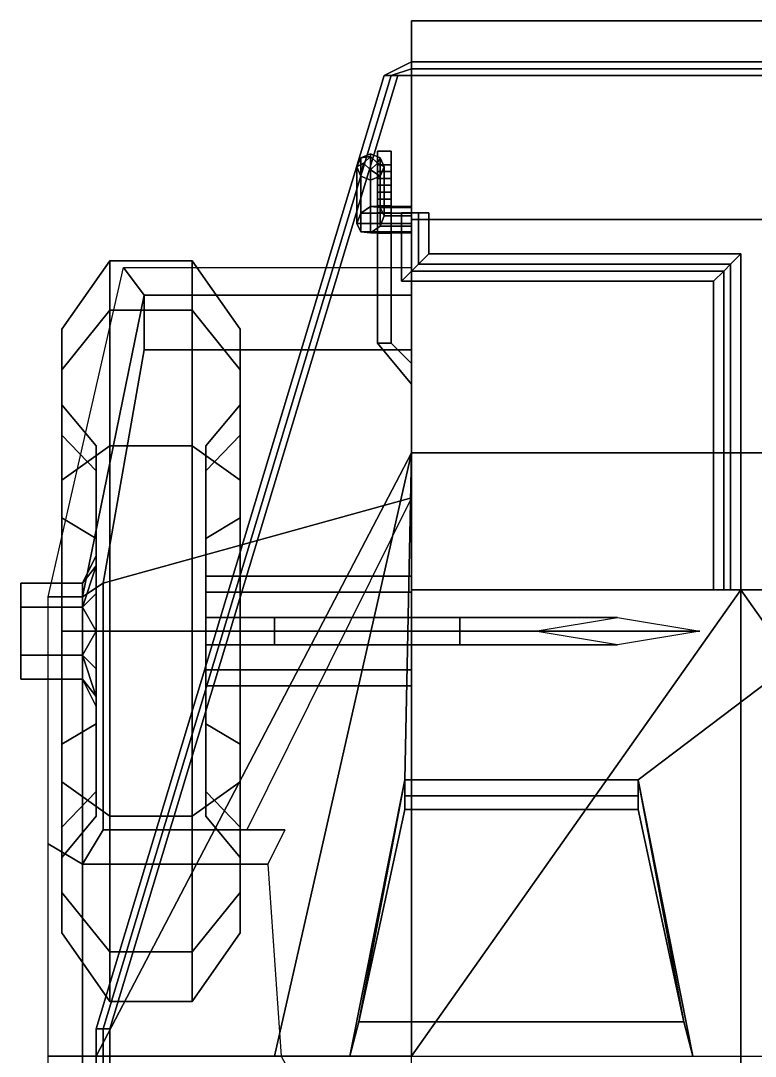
# Model space of a CAD drawing. Header units: millimetres. Extents: x -1.05 to 1.05, y -2.13 to 7.09.
# Drawn here: x -1.05 to 0.021, y 0.88 to 2.39 of the extents above; entities that cross this region are included whole.
import ezdxf

# ---------------------------------------------------------------- set-up
doc = ezdxf.new("R2010")
doc.units = ezdxf.units.MM
for name, color, linetype in [('f2', 6, 'Continuous'), ('HOOKS', 3, 'Continuous'), ('wheels', 2, 'Continuous')]:
    doc.layers.add(name, color=color, linetype=linetype)

msp = doc.modelspace()

# ---------------------------------------------------------------- linework, layer by layer
for points in [[(0.48, 2.39, 1.2), (0.48, 2.31, 0.87), (-0.48, 2.31, 0.87), (-0.48, 2.39, 1.2)], [(-0.48, 2.39, 1.2), (-0.48, 2.31, 0.87), (-0.48, 2.1, 0.47), (-0.48, 1.76, 1.41)], [(0.48, 1.76, 1.41), (0.48, 2.39, 1.2), (-0.48, 2.39, 1.2), (-0.48, 1.76, 1.41)], [(-0.51, 2.31, 1.49), (-0.52, 2.31, 1.5), (-0.48, 2.33, 1.5), (-0.48, 2.32, 1.49)], [(-0.52, 2.31, 1.5), (-0.51, 2.31, 1.51), (-0.48, 2.32, 1.51), (-0.48, 2.33, 1.5)], [(0.48, 2.32, 1.51), (0.48, 2.33, 1.5), (-0.48, 2.33, 1.5), (-0.48, 2.32, 1.51)], [(0.48, 2.33, 1.5), (0.48, 2.32, 1.49), (-0.48, 2.32, 1.49), (-0.48, 2.33, 1.5)], [(-0.5, 2.31, 1.5), (-0.51, 2.31, 1.49), (-0.48, 2.32, 1.49), (-0.48, 2.31, 1.5)], [(-0.51, 2.31, 1.51), (-0.5, 2.31, 1.5), (-0.48, 2.31, 1.5), (-0.48, 2.32, 1.51)], [(0.48, 2.31, 1.5), (0.48, 2.32, 1.51), (-0.48, 2.32, 1.51), (-0.48, 2.31, 1.5)], [(0.48, 2.32, 1.49), (0.48, 2.31, 1.5), (-0.48, 2.31, 1.5), (-0.48, 2.32, 1.49)], [(-0.94, 0.92, 1.7), (-0.93, 0.92, 1.71), (-0.51, 2.31, 1.51), (-0.52, 2.31, 1.5)], [(-0.93, 0.92, 1.69), (-0.94, 0.92, 1.7), (-0.52, 2.31, 1.5), (-0.51, 2.31, 1.49)], [(-0.93, 0.92, 1.71), (-0.92, 0.92, 1.7), (-0.5, 2.31, 1.5), (-0.51, 2.31, 1.51)], [(-0.92, 0.92, 1.7), (-0.93, 0.92, 1.69), (-0.51, 2.31, 1.49), (-0.5, 2.31, 1.5)], [(-0.48, 2.1, 0.47), (-0.48, 2.31, 0.87), (0.48, 2.31, 0.87), (0.48, 2.1, 0.47)], [(-0.5541, 2.1902, 1.4749), (-0.56, 2.1767, 1.4789), (-0.55, 2.1824, 1.4981), (-0.54, 2.192, 1.4952)], [(-0.5541, 2.1095, 1.2024), (-0.56, 2.0943, 1.2008), (-0.56, 2.1767, 1.4789), (-0.5541, 2.1902, 1.4749)], [(-0.54, 2.1192, 1.2143), (-0.5541, 2.1095, 1.2024), (-0.5541, 2.1902, 1.4749), (-0.54, 2.1959, 1.4732)], [(-0.54, 2.1959, 1.4732), (-0.5541, 2.1902, 1.4749), (-0.54, 2.192, 1.4952)], [(-0.5259, 2.1176, 1.2295), (-0.54, 2.1192, 1.2143), (-0.54, 2.1959, 1.4732), (-0.5259, 2.1902, 1.4749)], [(-0.5259, 2.1902, 1.4749), (-0.54, 2.1959, 1.4732), (-0.54, 2.192, 1.4952), (-0.53, 2.1824, 1.4981)], [(-0.52, 2.1767, 1.4789), (-0.5259, 2.1902, 1.4749), (-0.53, 2.1824, 1.4981)], [(-0.52, 2.1057, 1.2392), (-0.5259, 2.1176, 1.2295), (-0.5259, 2.1902, 1.4749), (-0.52, 2.1767, 1.4789)], [(-0.56, 2.1767, 1.4789), (-0.5541, 2.1631, 1.4829), (-0.55, 2.1824, 1.4981)], [(-0.56, 2.0943, 1.2008), (-0.5541, 2.0824, 1.2105), (-0.5541, 2.1631, 1.4829), (-0.56, 2.1767, 1.4789)], [(-0.5541, 2.1631, 1.4829), (-0.54, 2.1575, 1.4846), (-0.54, 2.1728, 1.5009), (-0.55, 2.1824, 1.4981)], [(-0.5259, 2.1631, 1.4829), (-0.52, 2.1767, 1.4789), (-0.53, 2.1824, 1.4981), (-0.54, 2.1728, 1.5009)], [(-0.5259, 2.0905, 1.2376), (-0.52, 2.1057, 1.2392), (-0.52, 2.1767, 1.4789), (-0.5259, 2.1631, 1.4829)], [(-0.5541, 2.0824, 1.2105), (-0.54, 2.0808, 1.2257), (-0.54, 2.1575, 1.4846), (-0.5541, 2.1631, 1.4829)], [(-0.54, 2.1575, 1.4846), (-0.5259, 2.1631, 1.4829), (-0.54, 2.1728, 1.5009)], [(-0.54, 2.0808, 1.2257), (-0.5259, 2.0905, 1.2376), (-0.5259, 2.1631, 1.4829), (-0.54, 2.1575, 1.4846)], [(-0.5541, 2.1095, 1.2024), (-0.54, 2.1192, 1.2143), (-0.48, 2.1192, 1.2143), (-0.48, 2.1095, 1.2024)], [(-0.54, 2.1192, 1.2143), (-0.5259, 2.1176, 1.2295), (-0.48, 2.1176, 1.2295), (-0.48, 2.1192, 1.2143)], [(-0.5259, 2.1176, 1.2295), (-0.52, 2.1057, 1.2392), (-0.48, 2.1057, 1.2392), (-0.48, 2.1176, 1.2295)], [(-0.56, 2.0943, 1.2008), (-0.5541, 2.1095, 1.2024), (-0.48, 2.1095, 1.2024), (-0.48, 2.0943, 1.2008)], [(-0.52, 2.1057, 1.2392), (-0.5259, 2.0905, 1.2376), (-0.48, 2.0905, 1.2376), (-0.48, 2.1057, 1.2392)], [(-0.495, 2.01, 0.45), (-0.48, 2.025, 0.465), (-0.48, 2.11, 0.465), (-0.495, 2.11, 0.45)], [(-0.48, 2.025, 0.435), (-0.495, 2.01, 0.45), (-0.495, 2.11, 0.45), (-0.48, 2.11, 0.435)], [(-0.47, 2.11, 0.435), (-0.48, 2.11, 0.435), (-0.495, 2.11, 0.45), (-0.455, 2.11, 0.45)], [(-0.455, 2.11, 0.45), (-0.495, 2.11, 0.45), (-0.48, 2.11, 0.465), (-0.47, 2.11, 0.465)], [(-0.47, 2.035, 0.435), (-0.48, 2.025, 0.435), (-0.48, 2.11, 0.435), (-0.47, 2.11, 0.435)], [(-0.47, 2.11, 0.465), (-0.48, 2.11, 0.465), (-0.48, 2.025, 0.465), (-0.47, 2.035, 0.465)], [(-0.48, 1.56, 0.47), (-0.48, 2.1, 0.47), (0.48, 2.1, 0.47), (0.48, 1.56, 0.47)], [(-0.48, 1.76, 1.41), (-0.48, 1.76, 1.41), (-0.48, 2.1, 0.47), (-0.48, 0.88, 0.47)], [(-0.47, 2.035, 0.465), (-0.455, 2.05, 0.45), (-0.455, 2.11, 0.45), (-0.47, 2.11, 0.465)], [(-0.455, 2.05, 0.45), (-0.47, 2.035, 0.435), (-0.47, 2.11, 0.435), (-0.455, 2.11, 0.45)], [(-0.5541, 2.0824, 1.2105), (-0.56, 2.0943, 1.2008), (-0.48, 2.0943, 1.2008), (-0.48, 2.0824, 1.2105)], [(-0.5259, 2.0905, 1.2376), (-0.54, 2.0808, 1.2257), (-0.48, 2.0808, 1.2257), (-0.48, 2.0905, 1.2376)], [(-0.54, 2.0808, 1.2257), (-0.5541, 2.0824, 1.2105), (-0.48, 2.0824, 1.2105), (-0.48, 2.0808, 1.2257)], [(-0.455, 2.05, 0.45), (-0.47, 2.035, 0.465), (-0.015, 2.035, 0.465), (0, 2.05, 0.45)], [(-0.47, 2.035, 0.435), (-0.455, 2.05, 0.45), (0, 2.05, 0.45), (-0.015, 2.035, 0.435)], [(-0.015, 1.56, 0.465), (0, 1.56, 0.45), (0, 2.05, 0.45), (-0.015, 2.035, 0.465)], [(0, 1.56, 0.45), (-0.015, 1.56, 0.435), (-0.015, 2.035, 0.435), (0, 2.05, 0.45)], [(-0.48, 2.025, 0.465), (-0.495, 2.01, 0.45), (-0.04, 2.01, 0.45), (-0.025, 2.025, 0.465)], [(-0.495, 2.01, 0.45), (-0.48, 2.025, 0.435), (-0.025, 2.025, 0.435), (-0.04, 2.01, 0.45)], [(-0.48, 2.025, 0.435), (-0.47, 2.035, 0.435), (-0.015, 2.035, 0.435), (-0.025, 2.025, 0.435)], [(-0.04, 1.56, 0.45), (-0.025, 1.56, 0.465), (-0.025, 2.025, 0.465), (-0.04, 2.01, 0.45)], [(-0.025, 1.56, 0.435), (-0.04, 1.56, 0.45), (-0.04, 2.01, 0.45), (-0.025, 2.025, 0.435)], [(-0.015, 1.56, 0.435), (-0.025, 1.56, 0.435), (-0.025, 2.025, 0.435), (-0.015, 2.035, 0.435)], [(-0.68, 0.88, 1.71), (-0.48, 1.76, 1.41), (-0.48, 1.76, 1.41), (-0.94, 0.88, 1.46)], [(-0.48, 1.76, 1.41), (-0.48, 0.88, 0.47), (-0.48, 0.88, 0.47), (-0.94, 0.88, 1.46)], [(-0.57, 0.88, 1.71), (-0.49, 1.283, 1.5726), (-0.48, 1.76, 1.41), (-0.68, 0.88, 1.71)], [(-0.15, 1.283, 1.5726), (0.48, 1.76, 1.41), (-0.48, 1.76, 1.41), (-0.49, 1.283, 1.5726)], [(0.68, 0.88, 1.71), (0.48, 1.76, 1.41), (-0.15, 1.283, 1.5726), (-0.07, 0.88, 1.71)], [(-0.48, 1.5566, 0.6066), (-0.48, 1.58, 0.55), (-0.78, 1.58, 0.52), (-0.78, 1.5566, 0.5766)], [(-0.48, 1.58, 0.55), (-0.48, 1.5566, 0.4934), (-0.78, 1.5566, 0.4634), (-0.78, 1.58, 0.52)], [(-0.48, 1.5, 0.63), (-0.48, 1.5566, 0.6066), (-0.78, 1.5566, 0.5766), (-0.78, 1.5, 0.6)], [(-0.48, 1.5566, 0.4934), (-0.48, 1.5, 0.47), (-0.78, 1.5, 0.44), (-0.78, 1.5566, 0.4634)], [(-0.48, -0.85, 0.47), (-0.48, 0.88, 0.47), (0, 1.56, 0.39), (0, -0.85, 0.39)], [(-0.48, 1.56, 0.47), (0.48, 1.56, 0.47), (0.48, 1.56, 0.47), (0, 1.56, 0.39)], [(-0.48, 1.56, 0.47), (0.48, 1.56, 0.47), (0.48, 1.56, 0.47), (0, 1.56, 0.39)], [(-0.48, 0.88, 0.47), (-0.48, 1.56, 0.47), (0, 1.56, 0.39)], [(0, 1.56, 0.39), (0.48, 0.88, 0.47), (0.48, -0.85, 0.47), (0, -0.85, 0.39)], [(0, 1.56, 0.39), (0.48, 1.56, 0.47), (0.48, 0.88, 0.47), (0, 1.56, 0.39)], [(-0.68, 1.5, 0.37), (-0.68, 1.52, 0.35), (-0.78, 1.52, 0.35), (-0.78, 1.5, 0.37)], [(-0.68, 1.52, 0.35), (-0.68, 1.5, 0.33), (-0.78, 1.5, 0.33), (-0.78, 1.52, 0.35)], [(-0.68, 1.52, 0.69), (-0.68, 1.5, 0.67), (-0.78, 1.5, 0.67), (-0.78, 1.52, 0.69)], [(-0.68, 1.5, 0.71), (-0.68, 1.52, 0.69), (-0.78, 1.52, 0.69), (-0.78, 1.5, 0.71)], [(-0.41, 1.5, 0.44), (-0.41, 1.52, 0.42), (-0.68, 1.52, 0.35), (-0.68, 1.5, 0.37)], [(-0.41, 1.52, 0.42), (-0.41, 1.5, 0.4), (-0.68, 1.5, 0.33), (-0.68, 1.52, 0.35)], [(-0.48, 1.52, 0.6689), (-0.48, 1.5, 0.6489), (-0.68, 1.5, 0.67), (-0.68, 1.52, 0.69)], [(-0.48, 1.5, 0.6889), (-0.48, 1.52, 0.6689), (-0.68, 1.52, 0.69), (-0.68, 1.5, 0.71)], [(-0.3, 1.5, 0.44), (-0.18, 1.52, 0.42), (-0.41, 1.52, 0.42), (-0.41, 1.5, 0.44)], [(-0.18, 1.52, 0.42), (-0.06, 1.5, 0.4), (-0.41, 1.5, 0.4), (-0.41, 1.52, 0.42)], [(-0.48, 1.4434, 0.6066), (-0.48, 1.5, 0.63), (-0.78, 1.5, 0.6), (-0.78, 1.4434, 0.5766)], [(-0.48, 1.5, 0.47), (-0.48, 1.4434, 0.4934), (-0.78, 1.4434, 0.4634), (-0.78, 1.5, 0.44)], [(-0.68, 1.48, 0.35), (-0.68, 1.5, 0.37), (-0.78, 1.5, 0.37), (-0.78, 1.48, 0.35)], [(-0.68, 1.5, 0.33), (-0.68, 1.48, 0.35), (-0.78, 1.48, 0.35), (-0.78, 1.5, 0.33)], [(-0.68, 1.5, 0.67), (-0.68, 1.48, 0.69), (-0.78, 1.48, 0.69), (-0.78, 1.5, 0.67)], [(-0.68, 1.48, 0.69), (-0.68, 1.5, 0.71), (-0.78, 1.5, 0.71), (-0.78, 1.48, 0.69)], [(-0.41, 1.48, 0.42), (-0.41, 1.5, 0.44), (-0.68, 1.5, 0.37), (-0.68, 1.48, 0.35)], [(-0.41, 1.5, 0.4), (-0.41, 1.48, 0.42), (-0.68, 1.48, 0.35), (-0.68, 1.5, 0.33)], [(-0.48, 1.5, 0.6489), (-0.48, 1.48, 0.6689), (-0.68, 1.48, 0.69), (-0.68, 1.5, 0.67)], [(-0.48, 1.48, 0.6689), (-0.48, 1.5, 0.6889), (-0.68, 1.5, 0.71), (-0.68, 1.48, 0.69)], [(-0.18, 1.48, 0.42), (-0.3, 1.5, 0.44), (-0.41, 1.5, 0.44), (-0.41, 1.48, 0.42)], [(-0.06, 1.5, 0.4), (-0.18, 1.48, 0.42), (-0.41, 1.48, 0.42), (-0.41, 1.5, 0.4)], [(-0.48, 1.42, 0.55), (-0.48, 1.4434, 0.6066), (-0.78, 1.4434, 0.5766), (-0.78, 1.42, 0.52)], [(-0.48, 1.4434, 0.4934), (-0.48, 1.42, 0.55), (-0.78, 1.42, 0.52), (-0.78, 1.4434, 0.4634)], [(-0.57, 0.88, 1.71), (-0.557, 0.93, 1.81), (-0.49, 1.283, 1.5726)], [(-0.557, 0.93, 1.81), (-0.49, 1.24, 1.81), (-0.49, 1.283, 1.5726)], [(-0.15, 1.26, 1.78), (-0.15, 1.283, 1.5726), (-0.49, 1.283, 1.5726), (-0.49, 1.26, 1.78)], [(-0.49, 1.24, 1.81), (-0.49, 1.26, 1.78), (-0.49, 1.283, 1.5726)], [(-0.15, 1.283, 1.5726), (-0.15, 1.283, 1.5726), (-0.15, 1.26, 1.78), (-0.15, 1.24, 1.81)], [(-0.15, 1.283, 1.5726), (-0.15, 1.283, 1.5726), (-0.15, 1.24, 1.81), (-0.083, 0.93, 1.81)], [(-0.15, 1.283, 1.5726), (-0.15, 1.283, 1.5726), (-0.083, 0.93, 1.81), (-0.07, 0.88, 1.71)], [(-0.15, 1.24, 1.81), (-0.15, 1.26, 1.78), (-0.49, 1.26, 1.78), (-0.49, 1.24, 1.81)], [(-0.49, 1.24, 1.81), (-0.557, 0.93, 1.81), (-0.083, 0.93, 1.81), (-0.15, 1.24, 1.81)], [(-0.07, 0.88, 1.71), (-0.083, 0.93, 1.81), (-0.557, 0.93, 1.81), (-0.57, 0.88, 1.71)], [(-0.94, -0.72, 1.7), (-0.93, -0.72, 1.71), (-0.93, 0.92, 1.71), (-0.94, 0.92, 1.7)], [(-0.93, -0.72, 1.69), (-0.94, -0.72, 1.7), (-0.94, 0.92, 1.7), (-0.93, 0.92, 1.69)], [(-0.93, -0.72, 1.71), (-0.92, -0.72, 1.7), (-0.92, 0.92, 1.7), (-0.93, 0.92, 1.71)], [(-0.92, -0.72, 1.7), (-0.93, -0.72, 1.69), (-0.93, 0.92, 1.69), (-0.92, 0.92, 1.7)]]:
    msp.add_3dface(points)
at = {"layer": 'f2'}
for points in [[(-1.01, 1.55, 1.16), (-0.9, 2.03, 1.16), (-0.87, 1.99, 1.22), (-0.96, 1.55, 1.22)], [(-0.87, 1.99, 1.22), (-0.9, 2.03, 1.16), (-0.48, 2.03, 1.16), (-0.48, 1.99, 1.22)], [(-0.96, 1.55, 1.22), (-0.87, 1.99, 1.22), (-0.87, 1.91, 1.22), (-0.93, 1.57, 1.22)], [(-0.87, 1.91, 1.22), (-0.87, 1.99, 1.22), (-0.48, 1.99, 1.22), (-0.48, 1.91, 1.22)], [(-0.93, 1.57, 1.34), (-0.93, 1.57, 1.22), (-0.87, 1.91, 1.22), (-0.87, 1.91, 1.34)], [(-0.93, 1.57, 1.34), (-0.87, 1.91, 1.34), (-0.48, 1.91, 1.34), (-0.48, 1.6945, 1.34)], [(-0.87, 1.91, 1.34), (-0.87, 1.91, 1.22), (-0.48, 1.91, 1.22), (-0.48, 1.91, 1.34)], [(-0.93, 1.21, 1.34), (-0.93, 1.57, 1.34), (-0.48, 1.6945, 1.34), (-0.7205, 1.21, 1.34)], [(-0.96, 1.16, 1.22), (-0.96, 1.55, 1.22), (-0.93, 1.57, 1.22), (-0.93, 1.21, 1.22)], [(-0.93, 1.21, 1.34), (-0.93, 1.21, 1.22), (-0.93, 1.57, 1.22), (-0.93, 1.57, 1.34)], [(-1.01, 1.19, 1.16), (-1.01, 1.55, 1.16), (-0.96, 1.55, 1.22), (-0.96, 1.16, 1.22)], [(-0.96, 1.16, 1.22), (-0.93, 1.21, 1.22), (-0.6647, 1.21, 1.22), (-0.6895, 1.16, 1.22)], [(-0.93, 1.21, 1.22), (-0.93, 1.21, 1.34), (-0.7205, 1.21, 1.34), (-0.6647, 1.21, 1.22)], [(-1.01, 0.88, 0.78), (-1.01, 1.19, 1.16), (-0.96, 1.16, 1.22), (-0.96, 0.88, 0.88)], [(-0.96, 0.88, 0.88), (-0.96, 1.16, 1.22), (-0.6895, 1.16, 1.22), (-0.6705, 0.88, 0.88)], [(-1.01, 0.83, 0.72), (-1.01, 0.88, 0.78), (-0.96, 0.88, 0.88), (-0.96, 0.76, 0.74)], [(-0.96, 0.76, 0.74), (-0.96, 0.88, 0.88), (-0.6705, 0.88, 0.88), (-0.6055, 0.76, 0.74)]]:
    msp.add_3dface(points, dxfattribs=at)
at = {"layer": 'HOOKS'}
for points in [[(-0.51, 2.18, 0.75), (-0.51, 2.2, 0.73), (-0.53, 2.2, 0.73), (-0.53, 2.18, 0.75)], [(-0.53, 2.18, 0.75), (-0.53, 2.2, 0.73), (-0.53, 2.17, 0.72), (-0.53, 2.15, 0.73)], [(-0.53, 2.2, 0.7), (-0.53, 2.2, 0.73), (-0.51, 2.2, 0.73), (-0.51, 2.2, 0.7)], [(-0.53, 2.17, 0.72), (-0.53, 2.2, 0.73), (-0.53, 2.2, 0.7), (-0.53, 2.17, 0.72)], [(-0.53, 2.18, 0.68), (-0.53, 2.2, 0.7), (-0.51, 2.2, 0.7), (-0.51, 2.18, 0.68)], [(-0.53, 2.17, 0.72), (-0.53, 2.2, 0.7), (-0.53, 2.18, 0.68), (-0.53, 2.17, 0.71)], [(-0.51, 2.17, 0.72), (-0.51, 2.2, 0.73), (-0.51, 2.18, 0.75), (-0.51, 2.15, 0.73)], [(-0.51, 2.2, 0.7), (-0.51, 2.2, 0.73), (-0.51, 2.17, 0.72)], [(-0.51, 2.18, 0.68), (-0.51, 2.2, 0.7), (-0.51, 2.17, 0.72), (-0.51, 2.17, 0.71)], [(-0.53, 2.16, 0.76), (-0.53, 2.18, 0.75), (-0.53, 2.15, 0.73), (-0.53, 2.12, 0.75)], [(-0.53, 2.14, 0.67), (-0.53, 2.18, 0.68), (-0.51, 2.18, 0.68), (-0.51, 2.14, 0.67)], [(-0.53, 2.17, 0.71), (-0.53, 2.18, 0.68), (-0.53, 2.14, 0.67), (-0.53, 2.15, 0.7)], [(-0.51, 2.16, 0.76), (-0.51, 2.18, 0.75), (-0.53, 2.18, 0.75), (-0.53, 2.16, 0.76)], [(-0.51, 2.15, 0.73), (-0.51, 2.18, 0.75), (-0.51, 2.16, 0.76), (-0.51, 2.12, 0.75)], [(-0.51, 2.14, 0.67), (-0.51, 2.18, 0.68), (-0.51, 2.17, 0.71), (-0.51, 2.15, 0.7)], [(-0.53, 2.15, 0.73), (-0.53, 2.17, 0.72), (-0.51, 2.17, 0.72), (-0.51, 2.15, 0.73)], [(-0.51, 2.17, 0.71), (-0.51, 2.17, 0.72), (-0.53, 2.17, 0.72), (-0.53, 2.17, 0.71)], [(-0.51, 2.15, 0.7), (-0.51, 2.17, 0.71), (-0.53, 2.17, 0.71), (-0.53, 2.15, 0.7)], [(-0.53, 2.13, 0.77), (-0.53, 2.16, 0.76), (-0.53, 2.12, 0.75), (-0.53, 2.12, 0.76)], [(-0.51, 2.13, 0.77), (-0.51, 2.16, 0.76), (-0.53, 2.16, 0.76), (-0.53, 2.13, 0.77)], [(-0.51, 2.12, 0.75), (-0.51, 2.16, 0.76), (-0.51, 2.13, 0.77), (-0.51, 2.12, 0.76)], [(-0.53, 2.12, 0.75), (-0.53, 2.15, 0.73), (-0.51, 2.15, 0.73), (-0.51, 2.12, 0.75)], [(-0.51, 2.13, 0.71), (-0.51, 2.15, 0.7), (-0.53, 2.15, 0.7), (-0.53, 2.13, 0.71)], [(-0.53, 2.15, 0.7), (-0.53, 2.14, 0.67), (-0.53, 2.12, 0.68), (-0.53, 2.13, 0.71)], [(-0.51, 2.12, 0.68), (-0.51, 2.14, 0.67), (-0.51, 2.15, 0.7), (-0.51, 2.13, 0.71)], [(-0.53, 2.12, 0.68), (-0.53, 2.14, 0.67), (-0.51, 2.14, 0.67), (-0.51, 2.12, 0.68)], [(-0.53, 2.13, 0.71), (-0.53, 2.12, 0.68), (-0.53, 2.12, 0.68), (-0.53, 2.11, 0.73)], [(-0.51, 2.11, 0.73), (-0.51, 2.13, 0.71), (-0.53, 2.13, 0.71), (-0.53, 2.11, 0.73)], [(-0.51, 2.12, 0.76), (-0.51, 2.13, 0.77), (-0.53, 2.13, 0.77), (-0.53, 2.12, 0.76)], [(-0.51, 2.12, 0.68), (-0.51, 2.12, 0.68), (-0.51, 2.13, 0.71), (-0.51, 2.11, 0.73)], [(-0.53, 2.11, 0.73), (-0.53, 2.12, 0.68), (-0.53, 2.08, 0.69), (-0.53, 2.08, 0.75)], [(-0.53, 2.08, 0.69), (-0.53, 2.12, 0.68), (-0.51, 2.12, 0.68), (-0.51, 2.08, 0.69)], [(-0.53, 2.12, 0.76), (-0.53, 2.12, 0.75), (-0.51, 2.12, 0.75), (-0.51, 2.12, 0.76)], [(-0.51, 2.08, 0.69), (-0.51, 2.12, 0.68), (-0.51, 2.11, 0.73), (-0.51, 2.08, 0.75)], [(-0.51, 2.08, 0.75), (-0.51, 2.11, 0.73), (-0.53, 2.11, 0.73), (-0.53, 2.08, 0.75)], [(-0.51, 1.92, 0.72), (-0.51, 2.08, 0.75), (-0.53, 2.08, 0.75), (-0.53, 1.92, 0.72)], [(-0.53, 2.08, 0.75), (-0.53, 2.08, 0.69), (-0.53, 1.92, 0.69), (-0.53, 1.92, 0.72)], [(-0.53, 1.92, 0.69), (-0.53, 2.08, 0.69), (-0.51, 2.08, 0.69), (-0.51, 1.92, 0.69)], [(-0.51, 1.92, 0.69), (-0.51, 2.08, 0.69), (-0.51, 2.08, 0.75), (-0.51, 1.92, 0.72)], [(-0.48, 1.86, 0.69), (-0.53, 1.92, 0.69), (-0.51, 1.92, 0.69), (-0.48, 1.89, 0.69)], [(-0.48, 1.89, 0.72), (-0.51, 1.92, 0.72), (-0.53, 1.92, 0.72), (-0.48, 1.86, 0.72)], [(-0.53, 1.92, 0.72), (-0.53, 1.92, 0.69), (-0.48, 1.86, 0.69), (-0.48, 1.86, 0.72)], [(-0.48, 1.89, 0.69), (-0.51, 1.92, 0.69), (-0.51, 1.92, 0.72), (-0.48, 1.89, 0.72)]]:
    msp.add_3dface(points, dxfattribs=at)
at = {"layer": 'wheels'}
for points in [[(-0.92, 2.04, 0.52), (-0.92, 1.9677, 0.25), (-0.99, 1.8811, 0.3), (-0.99, 1.94, 0.52)], [(-0.92, 1.9677, 0.79), (-0.92, 2.04, 0.52), (-0.99, 1.94, 0.52), (-0.99, 1.8811, 0.74)], [(-0.8, 2.04, 0.52), (-0.8, 1.9677, 0.25), (-0.92, 1.9677, 0.25), (-0.92, 2.04, 0.52)], [(-0.8, 1.9677, 0.79), (-0.8, 2.04, 0.52), (-0.92, 2.04, 0.52), (-0.92, 1.9677, 0.79)], [(-0.8, 1.9677, 0.25), (-0.8, 2.04, 0.52), (-0.73, 1.94, 0.52), (-0.73, 1.8811, 0.3)], [(-0.8, 2.04, 0.52), (-0.8, 1.9677, 0.79), (-0.73, 1.8811, 0.74), (-0.73, 1.94, 0.52)], [(-0.92, 1.9677, 0.25), (-0.92, 1.77, 0.0523), (-0.99, 1.72, 0.1389), (-0.99, 1.8811, 0.3)], [(-0.92, 1.77, 0.9877), (-0.92, 1.9677, 0.79), (-0.99, 1.8811, 0.74), (-0.99, 1.72, 0.9011)], [(-0.8, 1.9677, 0.25), (-0.8, 1.77, 0.0523), (-0.92, 1.77, 0.0523), (-0.92, 1.9677, 0.25)], [(-0.8, 1.77, 0.9877), (-0.8, 1.9677, 0.79), (-0.92, 1.9677, 0.79), (-0.92, 1.77, 0.9877)], [(-0.8, 1.77, 0.0523), (-0.8, 1.9677, 0.25), (-0.73, 1.8811, 0.3), (-0.73, 1.72, 0.1389)], [(-0.8, 1.9677, 0.79), (-0.8, 1.77, 0.9877), (-0.73, 1.72, 0.9011), (-0.73, 1.8811, 0.74)], [(-0.99, 1.94, 0.52), (-0.99, 1.8811, 0.3), (-0.99, 1.7858, 0.355), (-0.99, 1.83, 0.52)], [(-0.99, 1.8811, 0.74), (-0.99, 1.94, 0.52), (-0.99, 1.83, 0.52), (-0.99, 1.7858, 0.685)], [(-0.73, 1.8811, 0.3), (-0.73, 1.94, 0.52), (-0.73, 1.83, 0.52), (-0.73, 1.7858, 0.355)], [(-0.73, 1.94, 0.52), (-0.73, 1.8811, 0.74), (-0.73, 1.7858, 0.685), (-0.73, 1.83, 0.52)], [(-0.99, 1.8811, 0.3), (-0.99, 1.72, 0.1389), (-0.99, 1.665, 0.2342), (-0.99, 1.7858, 0.355)], [(-0.99, 1.72, 0.9011), (-0.99, 1.8811, 0.74), (-0.99, 1.7858, 0.685), (-0.99, 1.665, 0.8058)], [(-0.73, 1.72, 0.1389), (-0.73, 1.8811, 0.3), (-0.73, 1.7858, 0.355), (-0.73, 1.665, 0.2342)], [(-0.73, 1.8811, 0.74), (-0.73, 1.72, 0.9011), (-0.73, 1.665, 0.8058), (-0.73, 1.7858, 0.685)], [(-0.99, 1.83, 0.52), (-0.99, 1.7858, 0.355), (-0.94, 1.7338, 0.385), (-0.94, 1.77, 0.52)], [(-0.99, 1.7858, 0.685), (-0.99, 1.83, 0.52), (-0.94, 1.77, 0.52), (-0.94, 1.7338, 0.655)], [(-0.73, 1.7858, 0.355), (-0.73, 1.83, 0.52), (-0.78, 1.77, 0.52), (-0.78, 1.7338, 0.385)], [(-0.73, 1.83, 0.52), (-0.73, 1.7858, 0.685), (-0.78, 1.7338, 0.655), (-0.78, 1.77, 0.52)], [(-0.99, 1.7858, 0.355), (-0.99, 1.665, 0.2342), (-0.94, 1.635, 0.2862), (-0.94, 1.7338, 0.385)], [(-0.99, 1.665, 0.8058), (-0.99, 1.7858, 0.685), (-0.94, 1.7338, 0.655), (-0.94, 1.635, 0.7538)], [(-0.73, 1.665, 0.2342), (-0.73, 1.7858, 0.355), (-0.78, 1.7338, 0.385), (-0.78, 1.635, 0.2862)], [(-0.73, 1.7858, 0.685), (-0.73, 1.665, 0.8058), (-0.78, 1.635, 0.7538), (-0.78, 1.7338, 0.655)], [(-0.92, 1.5, 1.06), (-0.92, 1.77, 0.9877), (-0.99, 1.72, 0.9011), (-0.99, 1.5, 0.96)], [(-0.92, 1.77, 0.0523), (-0.92, 1.5, -0.02), (-0.99, 1.5, 0.08), (-0.99, 1.72, 0.1389)], [(-0.94, 1.77, 0.52), (-0.94, 1.7338, 0.385), (-0.94, 1.5953, 0.465), (-0.94, 1.61, 0.52)], [(-0.94, 1.7338, 0.655), (-0.94, 1.77, 0.52), (-0.94, 1.61, 0.52), (-0.94, 1.5953, 0.575)], [(-0.8, 1.5, 1.06), (-0.8, 1.77, 0.9877), (-0.92, 1.77, 0.9877), (-0.92, 1.5, 1.06)], [(-0.8, 1.77, 0.0523), (-0.8, 1.5, -0.02), (-0.92, 1.5, -0.02), (-0.92, 1.77, 0.0523)], [(-0.8, 1.77, 0.9877), (-0.8, 1.5, 1.06), (-0.73, 1.5, 0.96), (-0.73, 1.72, 0.9011)], [(-0.8, 1.5, -0.02), (-0.8, 1.77, 0.0523), (-0.73, 1.72, 0.1389), (-0.73, 1.5, 0.08)], [(-0.78, 1.77, 0.52), (-0.78, 1.2662, 0.655), (-0.78, 1.23, 0.52), (-0.78, 1.7338, 0.385)], [(-0.78, 1.7338, 0.655), (-0.78, 1.365, 0.7538), (-0.78, 1.2662, 0.655), (-0.78, 1.77, 0.52)], [(-0.94, 1.7338, 0.385), (-0.94, 1.635, 0.2862), (-0.94, 1.555, 0.4247), (-0.94, 1.5953, 0.465)], [(-0.94, 1.635, 0.7538), (-0.94, 1.7338, 0.655), (-0.94, 1.5953, 0.575), (-0.94, 1.555, 0.6153)], [(-0.78, 1.7338, 0.385), (-0.78, 1.23, 0.52), (-0.78, 1.2662, 0.385), (-0.78, 1.635, 0.2862)], [(-0.78, 1.635, 0.7538), (-0.78, 1.5, 0.79), (-0.78, 1.365, 0.7538), (-0.78, 1.7338, 0.655)], [(-0.99, 1.72, 0.1389), (-0.99, 1.5, 0.08), (-0.99, 1.5, 0.19), (-0.99, 1.665, 0.2342)], [(-0.99, 1.5, 0.96), (-0.99, 1.72, 0.9011), (-0.99, 1.665, 0.8058), (-0.99, 1.5, 0.85)], [(-0.73, 1.5, 0.08), (-0.73, 1.72, 0.1389), (-0.73, 1.665, 0.2342), (-0.73, 1.5, 0.19)], [(-0.73, 1.72, 0.9011), (-0.73, 1.5, 0.96), (-0.73, 1.5, 0.85), (-0.73, 1.665, 0.8058)], [(-0.99, 1.665, 0.2342), (-0.99, 1.5, 0.19), (-0.94, 1.5, 0.25), (-0.94, 1.635, 0.2862)], [(-0.99, 1.5, 0.85), (-0.99, 1.665, 0.8058), (-0.94, 1.635, 0.7538), (-0.94, 1.5, 0.79)], [(-0.73, 1.5, 0.19), (-0.73, 1.665, 0.2342), (-0.78, 1.635, 0.2862), (-0.78, 1.5, 0.25)], [(-0.73, 1.665, 0.8058), (-0.73, 1.5, 0.85), (-0.78, 1.5, 0.79), (-0.78, 1.635, 0.7538)], [(-0.94, 1.635, 0.2862), (-0.94, 1.5, 0.25), (-0.94, 1.5, 0.41), (-0.94, 1.555, 0.4247)], [(-0.94, 1.5, 0.79), (-0.94, 1.635, 0.7538), (-0.94, 1.555, 0.6153), (-0.94, 1.5, 0.63)], [(-0.78, 1.365, 0.2862), (-0.78, 1.5, 0.25), (-0.78, 1.635, 0.2862), (-0.78, 1.2662, 0.385)], [(-0.94, 1.61, 0.52), (-0.94, 1.5953, 0.465), (-0.96, 1.535, 0.4594), (-0.96, 1.57, 0.52)], [(-0.94, 1.5953, 0.575), (-0.94, 1.61, 0.52), (-0.96, 1.57, 0.52)], [(-0.94, 1.5953, 0.465), (-0.94, 1.555, 0.4247), (-0.96, 1.535, 0.4594)], [(-0.94, 1.555, 0.6153), (-0.94, 1.5953, 0.575), (-0.96, 1.57, 0.52), (-0.96, 1.535, 0.5806)], [(-0.96, 1.57, 0.52), (-0.96, 1.535, 0.4594), (-1.05, 1.535, 0.4594), (-1.05, 1.57, 0.52)], [(-0.96, 1.535, 0.5806), (-0.96, 1.57, 0.52), (-1.05, 1.57, 0.52), (-1.05, 1.535, 0.5806)], [(-1.05, 1.57, 0.52), (-1.05, 1.43, 0.52), (-1.05, 1.465, 0.5806), (-1.05, 1.535, 0.5806)], [(-1.05, 1.535, 0.4594), (-1.05, 1.465, 0.4594), (-1.05, 1.43, 0.52), (-1.05, 1.57, 0.52)], [(-0.94, 1.555, 0.4247), (-0.94, 1.5, 0.41), (-0.96, 1.465, 0.4594), (-0.96, 1.535, 0.4594)], [(-0.94, 1.5, 0.63), (-0.94, 1.555, 0.6153), (-0.96, 1.535, 0.5806)], [(-0.96, 1.535, 0.4594), (-0.96, 1.465, 0.4594), (-1.05, 1.465, 0.4594), (-1.05, 1.535, 0.4594)], [(-0.96, 1.465, 0.5806), (-0.96, 1.535, 0.5806), (-1.05, 1.535, 0.5806), (-1.05, 1.465, 0.5806)], [(-0.94, 1.445, 0.6153), (-0.94, 1.5, 0.63), (-0.96, 1.535, 0.5806), (-0.96, 1.465, 0.5806)], [(-0.92, 1.23, 0.9877), (-0.92, 1.5, 1.06), (-0.99, 1.5, 0.96), (-0.99, 1.28, 0.9011)], [(-0.99, 1.5, 0.08), (-0.99, 1.28, 0.1389), (-0.99, 1.335, 0.2342), (-0.99, 1.5, 0.19)], [(-0.92, 1.5, -0.02), (-0.92, 1.23, 0.0523), (-0.99, 1.28, 0.1389), (-0.99, 1.5, 0.08)], [(-0.99, 1.5, 0.19), (-0.99, 1.335, 0.2342), (-0.94, 1.365, 0.2862), (-0.94, 1.5, 0.25)], [(-0.99, 1.28, 0.9011), (-0.99, 1.5, 0.96), (-0.99, 1.5, 0.85), (-0.99, 1.335, 0.8058)], [(-0.99, 1.335, 0.8058), (-0.99, 1.5, 0.85), (-0.94, 1.5, 0.79), (-0.94, 1.365, 0.7538)], [(-0.94, 1.5, 0.41), (-0.94, 1.445, 0.4247), (-0.96, 1.465, 0.4594)], [(-0.94, 1.5, 0.25), (-0.94, 1.365, 0.2862), (-0.94, 1.445, 0.4247), (-0.94, 1.5, 0.41)], [(-0.94, 1.365, 0.7538), (-0.94, 1.5, 0.79), (-0.94, 1.5, 0.63), (-0.94, 1.445, 0.6153)], [(-0.8, 1.23, 0.9877), (-0.8, 1.5, 1.06), (-0.92, 1.5, 1.06), (-0.92, 1.23, 0.9877)], [(-0.8, 1.5, -0.02), (-0.8, 1.23, 0.0523), (-0.92, 1.23, 0.0523), (-0.92, 1.5, -0.02)], [(-0.8, 1.5, 1.06), (-0.8, 1.23, 0.9877), (-0.73, 1.28, 0.9011), (-0.73, 1.5, 0.96)], [(-0.8, 1.23, 0.0523), (-0.8, 1.5, -0.02), (-0.73, 1.5, 0.08), (-0.73, 1.28, 0.1389)], [(-0.73, 1.335, 0.2342), (-0.73, 1.5, 0.19), (-0.78, 1.5, 0.25), (-0.78, 1.365, 0.2862)], [(-0.73, 1.5, 0.85), (-0.73, 1.335, 0.8058), (-0.78, 1.365, 0.7538), (-0.78, 1.5, 0.79)], [(-0.73, 1.28, 0.1389), (-0.73, 1.5, 0.08), (-0.73, 1.5, 0.19), (-0.73, 1.335, 0.2342)], [(-0.73, 1.5, 0.96), (-0.73, 1.28, 0.9011), (-0.73, 1.335, 0.8058), (-0.73, 1.5, 0.85)], [(-0.96, 1.465, 0.4594), (-0.96, 1.43, 0.52), (-1.05, 1.43, 0.52), (-1.05, 1.465, 0.4594)], [(-0.96, 1.43, 0.52), (-0.96, 1.465, 0.5806), (-1.05, 1.465, 0.5806), (-1.05, 1.43, 0.52)], [(-0.94, 1.445, 0.4247), (-0.94, 1.4047, 0.465), (-0.96, 1.43, 0.52), (-0.96, 1.465, 0.4594)], [(-0.94, 1.4047, 0.575), (-0.94, 1.445, 0.6153), (-0.96, 1.465, 0.5806)], [(-0.94, 1.39, 0.52), (-0.94, 1.4047, 0.575), (-0.96, 1.465, 0.5806), (-0.96, 1.43, 0.52)], [(-0.94, 1.365, 0.2862), (-0.94, 1.2662, 0.385), (-0.94, 1.4047, 0.465), (-0.94, 1.445, 0.4247)], [(-0.94, 1.2662, 0.655), (-0.94, 1.365, 0.7538), (-0.94, 1.445, 0.6153), (-0.94, 1.4047, 0.575)], [(-0.94, 1.4047, 0.465), (-0.94, 1.39, 0.52), (-0.96, 1.43, 0.52)], [(-0.94, 1.2662, 0.385), (-0.94, 1.23, 0.52), (-0.94, 1.39, 0.52), (-0.94, 1.4047, 0.465)], [(-0.94, 1.23, 0.52), (-0.94, 1.2662, 0.655), (-0.94, 1.4047, 0.575), (-0.94, 1.39, 0.52)], [(-0.99, 1.335, 0.2342), (-0.99, 1.2142, 0.355), (-0.94, 1.2662, 0.385), (-0.94, 1.365, 0.2862)], [(-0.99, 1.2142, 0.685), (-0.99, 1.335, 0.8058), (-0.94, 1.365, 0.7538), (-0.94, 1.2662, 0.655)], [(-0.73, 1.2142, 0.355), (-0.73, 1.335, 0.2342), (-0.78, 1.365, 0.2862), (-0.78, 1.2662, 0.385)], [(-0.73, 1.335, 0.8058), (-0.73, 1.2142, 0.685), (-0.78, 1.2662, 0.655), (-0.78, 1.365, 0.7538)], [(-0.99, 1.28, 0.1389), (-0.99, 1.1189, 0.3), (-0.99, 1.2142, 0.355), (-0.99, 1.335, 0.2342)], [(-0.99, 1.1189, 0.74), (-0.99, 1.28, 0.9011), (-0.99, 1.335, 0.8058), (-0.99, 1.2142, 0.685)], [(-0.73, 1.1189, 0.3), (-0.73, 1.28, 0.1389), (-0.73, 1.335, 0.2342), (-0.73, 1.2142, 0.355)], [(-0.73, 1.28, 0.9011), (-0.73, 1.1189, 0.74), (-0.73, 1.2142, 0.685), (-0.73, 1.335, 0.8058)], [(-0.92, 1.23, 0.0523), (-0.92, 1.0323, 0.25), (-0.99, 1.1189, 0.3), (-0.99, 1.28, 0.1389)], [(-0.92, 1.0323, 0.79), (-0.92, 1.23, 0.9877), (-0.99, 1.28, 0.9011), (-0.99, 1.1189, 0.74)], [(-0.8, 1.0323, 0.25), (-0.8, 1.23, 0.0523), (-0.73, 1.28, 0.1389), (-0.73, 1.1189, 0.3)], [(-0.8, 1.23, 0.9877), (-0.8, 1.0323, 0.79), (-0.73, 1.1189, 0.74), (-0.73, 1.28, 0.9011)], [(-0.99, 1.2142, 0.355), (-0.99, 1.17, 0.52), (-0.94, 1.23, 0.52), (-0.94, 1.2662, 0.385)], [(-0.99, 1.17, 0.52), (-0.99, 1.2142, 0.685), (-0.94, 1.2662, 0.655), (-0.94, 1.23, 0.52)], [(-0.73, 1.17, 0.52), (-0.73, 1.2142, 0.355), (-0.78, 1.2662, 0.385), (-0.78, 1.23, 0.52)], [(-0.73, 1.2142, 0.685), (-0.73, 1.17, 0.52), (-0.78, 1.23, 0.52), (-0.78, 1.2662, 0.655)], [(-0.8, 1.23, 0.0523), (-0.8, 1.0323, 0.25), (-0.92, 1.0323, 0.25), (-0.92, 1.23, 0.0523)], [(-0.8, 1.0323, 0.79), (-0.8, 1.23, 0.9877), (-0.92, 1.23, 0.9877), (-0.92, 1.0323, 0.79)], [(-0.99, 1.1189, 0.3), (-0.99, 1.06, 0.52), (-0.99, 1.17, 0.52), (-0.99, 1.2142, 0.355)], [(-0.99, 1.06, 0.52), (-0.99, 1.1189, 0.74), (-0.99, 1.2142, 0.685), (-0.99, 1.17, 0.52)], [(-0.73, 1.06, 0.52), (-0.73, 1.1189, 0.3), (-0.73, 1.2142, 0.355), (-0.73, 1.17, 0.52)], [(-0.73, 1.1189, 0.74), (-0.73, 1.06, 0.52), (-0.73, 1.17, 0.52), (-0.73, 1.2142, 0.685)], [(-0.92, 1.0323, 0.25), (-0.92, 0.96, 0.52), (-0.99, 1.06, 0.52), (-0.99, 1.1189, 0.3)], [(-0.92, 0.96, 0.52), (-0.92, 1.0323, 0.79), (-0.99, 1.1189, 0.74), (-0.99, 1.06, 0.52)], [(-0.8, 0.96, 0.52), (-0.8, 1.0323, 0.25), (-0.73, 1.1189, 0.3), (-0.73, 1.06, 0.52)], [(-0.8, 1.0323, 0.79), (-0.8, 0.96, 0.52), (-0.73, 1.06, 0.52), (-0.73, 1.1189, 0.74)], [(-0.8, 1.0323, 0.25), (-0.8, 0.96, 0.52), (-0.92, 0.96, 0.52), (-0.92, 1.0323, 0.25)], [(-0.8, 0.96, 0.52), (-0.8, 1.0323, 0.79), (-0.92, 1.0323, 0.79), (-0.92, 0.96, 0.52)]]:
    msp.add_3dface(points, dxfattribs=at)

doc.saveas('drawing.dxf')
